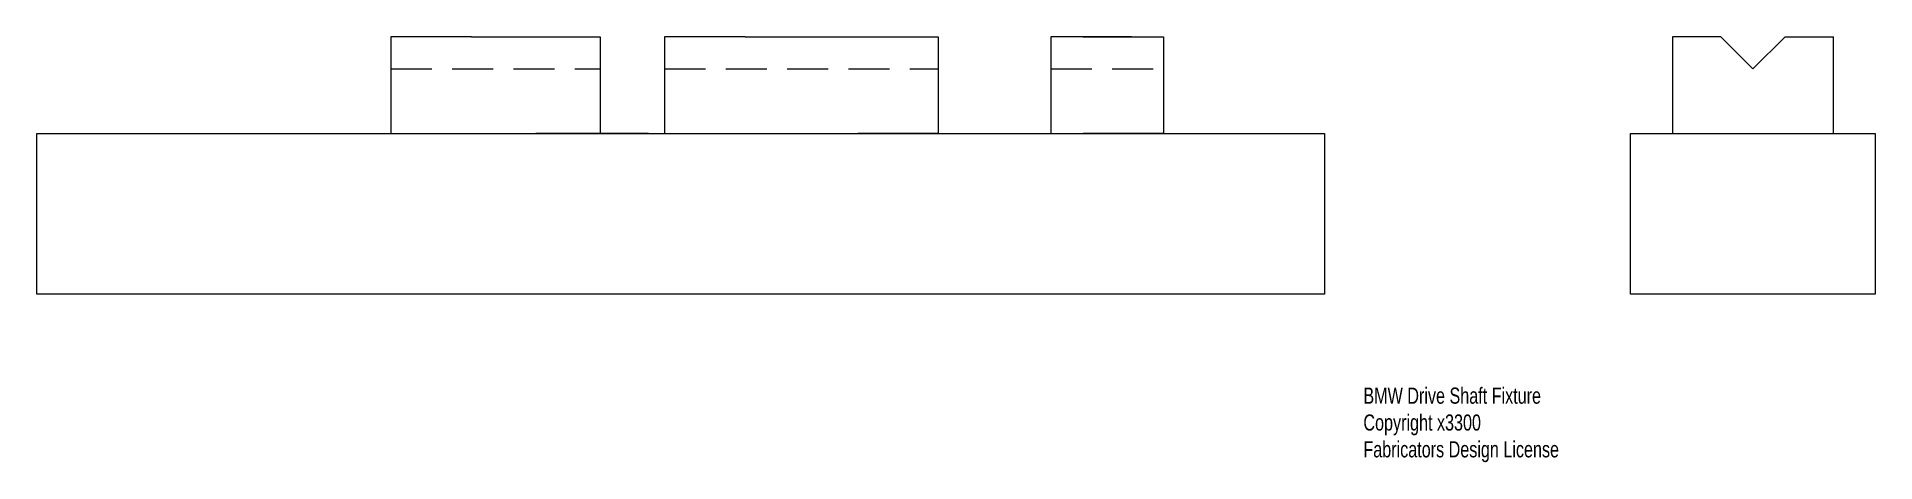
# Model space of a CAD drawing. Header units: millimetres. Extents: x 0 to 571, y -102 to 30.
import ezdxf

# ---------------------------------------------------------------- set-up
doc = ezdxf.new("R2010")
doc.units = ezdxf.units.MM
doc.linetypes.add('DASHED', pattern=[19.05, 12.7, -6.35])
doc.layers.get('0').update_dxf_attribs({"linetype": 'CONTINUOUS', "lineweight": 0})
doc.layers.add('hidden', color=7, linetype='DASHED', lineweight=0)
doc.styles.get("Standard").update_dxf_attribs({"font": 'txt', "width": 0.75})

msp = doc.modelspace()

# ---------------------------------------------------------------- linework, layer by layer
for p, q in [((135, 30), (110, 30)), ((110, 30), (110, 0)), ((135, 30), (150, 30)), ((150, 30), (175, 30)), ((175, 30), (175, 0)), ((220, 30), (195, 30)), ((195, 30), (195, 0)), ((220, 30), (255, 30)), ((255, 30), (280, 30)), ((280, 30), (280, 0)), ((340, 30), (315, 30)), ((315, 30), (315, 0)), ((325, 30), (350, 30)), ((350, 30), (350, 0)), ((508.01, 30), (508.01, 0)), ((523.01, 30), (508.01, 30)), ((523.01, 30), (533.01, 20)), ((543.01, 30), (533.01, 20)), ((543.01, 30), (558.01, 30)), ((558.01, 0), (558.01, 30)), ((0, 0), (400, 0)), ((0, -50), (0, 0)), ((110, 0), (135, 0)), ((180, 0), (155, 0)), ((190, 0), (180, 0)), ((180, 0), (180, 0)), ((180, 0), (190, 0)), ((190, 0), (190, 0)), ((190, 0), (215, 0)), ((280, 0), (255, 0)), ((315, 0), (340, 0)), ((350, 0), (325, 0)), ((400, 0), (400, -50)), ((495.01, 0), (571.01, 0)), ((495.01, -50), (495.01, 0)), ((508.01, 0), (558.01, 0)), ((518.01, 0), (548.01, 0)), ((571.01, 0), (571.01, -50)), ((400, -50), (0, -50)), ((571.01, -50), (495.01, -50))]:
    msp.add_line(p, q)
at = {"layer": 'hidden'}
for p, q in [((110, 20), (175, 20)), ((195, 20), (280, 20)), ((315, 20), (350, 20))]:
    msp.add_line(p, q, dxfattribs=at)

# ---------------------------------------------------------------- texts
at = {"layer": 'hidden', "insert": (412.04, -78.99), "char_height": 5, "width": 100, "attachment_point": 1}
msp.add_mtext('BMW\\~Drive\\~Shaft\\~Fixture\\PCopyright\\~x3300\\PFabricators\\~Design\\~License', dxfattribs=at)

doc.saveas('drawing.dxf')
